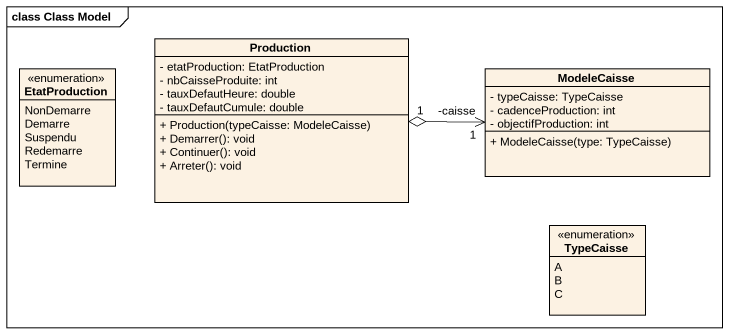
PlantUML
@startuml
mainframe class Class Model
hide circle
hide empty members
skinparam classAttributeIconSize 0
class Production {
  - etatProduction: EtatProduction
  - nbCaisseProduite: int
  - tauxDefautHeure: double
  - tauxDefautCumule: double
  + Production(typeCaisse: ModeleCaisse)
  + Demarrer(): void
  + Continuer(): void
  + Arreter(): void
}
enum EtatProduction {
  NonDemarre
  Demarre
  Suspendu
  Redemarre
  Termine
}
class ModeleCaisse {
  - typeCaisse: TypeCaisse
  - cadenceProduction: int
  - objectifProduction: int
  + ModeleCaisse(type: TypeCaisse)
}
enum TypeCaisse {
  A
  B
  C
}
ModeleCaisse "-caisse\n1" <-left-o "1" Production
@enduml
